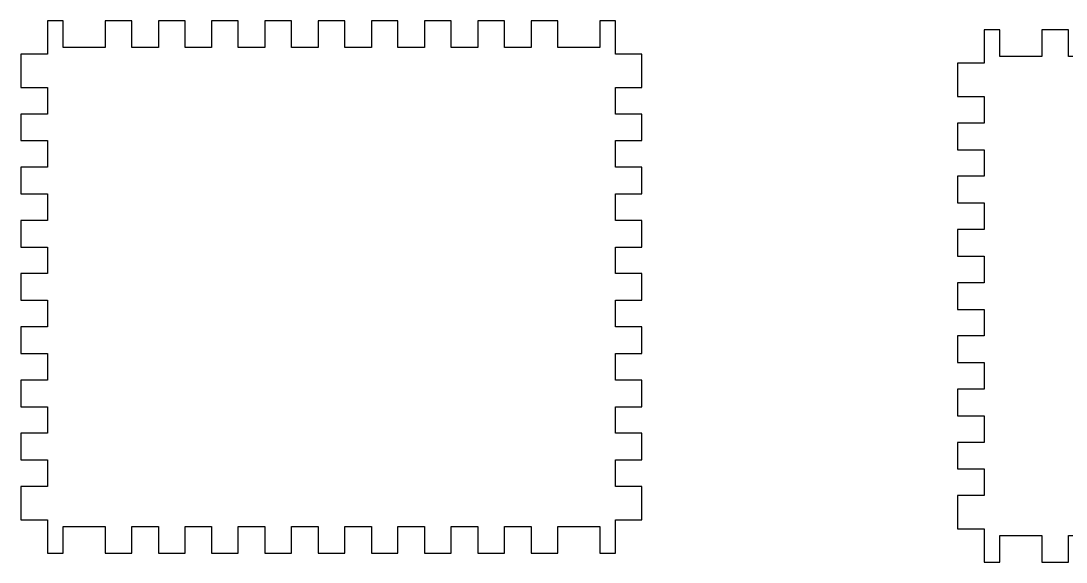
# Model space of a CAD drawing. Header units: millimetres. Extents: x -142 to 108, y -103 to 100.
# Drawn here: x -134.9 to -17.1, y 38.9 to 99.9 of the extents above; entities that cross this region are included whole.
import ezdxf

# ---------------------------------------------------------------- set-up
doc = ezdxf.new("R2010")
doc.units = ezdxf.units.MM
doc.header["$MEASUREMENT"] = 0
doc.layers.add('layer 1', color=7, linetype='Continuous')

msp = doc.modelspace()

# ---------------------------------------------------------------- linework, layer by layer
at = {"layer": 'layer 1', "lineweight": 25}
for points in [[(-131.8862, 99.9488), (-131.8862, 99.9488), (-130.1362, 99.9488), (-130.1362, 99.9488), (-130.1362, 99.9488), (-130.1362, 99.9488), (-130.1362, 96.9488), (-130.1362, 96.9488), (-130.1362, 96.9488), (-130.1362, 96.9488), (-125.3862, 96.9488), (-125.3862, 96.9488), (-125.3862, 96.9488), (-125.3862, 96.9488), (-125.3862, 99.9488), (-125.3862, 99.9488), (-125.3862, 99.9488), (-125.3862, 99.9488), (-122.3862, 99.9488), (-122.3862, 99.9488), (-122.3862, 99.9488), (-122.3862, 99.9488), (-122.3862, 96.9488), (-122.3862, 96.9488), (-122.3862, 96.9488), (-122.3862, 96.9488), (-119.3862, 96.9488), (-119.3862, 96.9488), (-119.3862, 96.9488), (-119.3862, 96.9488), (-119.3862, 99.9488), (-119.3862, 99.9488), (-119.3862, 99.9488), (-119.3862, 99.9488), (-116.3862, 99.9488), (-116.3862, 99.9488), (-116.3862, 99.9488), (-116.3862, 99.9488), (-116.3862, 96.9488), (-116.3862, 96.9488), (-116.3862, 96.9488), (-116.3862, 96.9488), (-113.3862, 96.9488), (-113.3862, 96.9488), (-113.3862, 96.9488), (-113.3862, 96.9488), (-113.3862, 99.9488), (-113.3862, 99.9488), (-113.3862, 99.9488), (-113.3862, 99.9488), (-110.3862, 99.9488), (-110.3862, 99.9488), (-110.3862, 99.9488), (-110.3862, 99.9488), (-110.3862, 96.9488), (-110.3862, 96.9488), (-110.3862, 96.9488), (-110.3862, 96.9488), (-107.3862, 96.9488), (-107.3862, 96.9488), (-107.3862, 96.9488), (-107.3862, 96.9488), (-107.3862, 99.9488), (-107.3862, 99.9488), (-107.3862, 99.9488), (-107.3862, 99.9488), (-104.3862, 99.9488), (-104.3862, 99.9488), (-104.3862, 99.9488), (-104.3862, 99.9488), (-104.3862, 96.9488), (-104.3862, 96.9488), (-104.3862, 96.9488), (-104.3862, 96.9488), (-101.3862, 96.9488), (-101.3862, 96.9488), (-101.3862, 96.9488), (-101.3862, 96.9488), (-101.3862, 99.9488), (-101.3862, 99.9488), (-101.3862, 99.9488), (-101.3862, 99.9488), (-98.3862, 99.9488), (-98.3862, 99.9488), (-98.3862, 99.9488), (-98.3862, 99.9488), (-98.3862, 96.9488), (-98.3862, 96.9488), (-98.3862, 96.9488), (-98.3862, 96.9488), (-95.3862, 96.9488), (-95.3862, 96.9488), (-95.3862, 96.9488), (-95.3862, 96.9488), (-95.3862, 99.9488), (-95.3862, 99.9488), (-95.3862, 99.9488), (-95.3862, 99.9488), (-92.3862, 99.9488), (-92.3862, 99.9488), (-92.3862, 99.9488), (-92.3862, 99.9488), (-92.3862, 96.9488), (-92.3862, 96.9488), (-92.3862, 96.9488), (-92.3862, 96.9488), (-89.3862, 96.9488), (-89.3862, 96.9488), (-89.3862, 96.9488), (-89.3862, 96.9488), (-89.3862, 99.9488), (-89.3862, 99.9488), (-89.3862, 99.9488), (-89.3862, 99.9488), (-86.3862, 99.9488), (-86.3862, 99.9488), (-86.3862, 99.9488), (-86.3862, 99.9488), (-86.3862, 96.9488), (-86.3862, 96.9488), (-86.3862, 96.9488), (-86.3862, 96.9488), (-83.3862, 96.9488), (-83.3862, 96.9488), (-83.3862, 96.9488), (-83.3862, 96.9488), (-83.3862, 99.9488), (-83.3862, 99.9488), (-83.3862, 99.9488), (-83.3862, 99.9488), (-80.3862, 99.9488), (-80.3862, 99.9488), (-80.3862, 99.9488), (-80.3862, 99.9488), (-80.3862, 96.9488), (-80.3862, 96.9488), (-80.3862, 96.9488), (-80.3862, 96.9488), (-77.3862, 96.9488), (-77.3862, 96.9488), (-77.3862, 96.9488), (-77.3862, 96.9488), (-77.3862, 99.9488), (-77.3862, 99.9488), (-77.3862, 99.9488), (-77.3862, 99.9488), (-74.3862, 99.9488), (-74.3862, 99.9488), (-74.3862, 99.9488), (-74.3862, 99.9488), (-74.3862, 96.9488), (-74.3862, 96.9488), (-74.3862, 96.9488), (-74.3862, 96.9488), (-69.6362, 96.9488), (-69.6362, 96.9488), (-69.6362, 96.9488), (-69.6362, 96.9488), (-69.6362, 99.9488), (-69.6362, 99.9488), (-69.6362, 99.9488), (-69.6362, 99.9488), (-67.8862, 99.9488), (-67.8862, 99.9488), (-67.8862, 99.9488), (-67.8862, 99.9488), (-67.8862, 96.1988), (-67.8862, 96.1988), (-67.8862, 96.1988), (-67.8862, 96.1988), (-64.8862, 96.1988), (-64.8862, 96.1988), (-64.8862, 96.1988), (-64.8862, 96.1988), (-64.8862, 92.4488), (-64.8862, 92.4488), (-64.8862, 92.4488), (-64.8862, 92.4488), (-67.8862, 92.4488), (-67.8862, 92.4488), (-67.8862, 92.4488), (-67.8862, 92.4488), (-67.8862, 89.4488), (-67.8862, 89.4488), (-67.8862, 89.4488), (-67.8862, 89.4488), (-64.8862, 89.4488), (-64.8862, 89.4488), (-64.8862, 89.4488), (-64.8862, 89.4488), (-64.8862, 86.4488), (-64.8862, 86.4488), (-64.8862, 86.4488), (-64.8862, 86.4488), (-67.8862, 86.4488), (-67.8862, 86.4488), (-67.8862, 86.4488), (-67.8862, 86.4488), (-67.8862, 83.4488), (-67.8862, 83.4488), (-67.8862, 83.4488), (-67.8862, 83.4488), (-64.8862, 83.4488), (-64.8862, 83.4488), (-64.8862, 83.4488), (-64.8862, 83.4488), (-64.8862, 80.4488), (-64.8862, 80.4488), (-64.8862, 80.4488), (-64.8862, 80.4488), (-67.8862, 80.4488), (-67.8862, 80.4488), (-67.8862, 80.4488), (-67.8862, 80.4488), (-67.8862, 77.4488), (-67.8862, 77.4488), (-67.8862, 77.4488), (-67.8862, 77.4488), (-64.8862, 77.4488), (-64.8862, 77.4488), (-64.8862, 77.4488), (-64.8862, 77.4488), (-64.8862, 74.4488), (-64.8862, 74.4488), (-64.8862, 74.4488), (-64.8862, 74.4488), (-67.8862, 74.4488), (-67.8862, 74.4488), (-67.8862, 74.4488), (-67.8862, 74.4488), (-67.8862, 71.4488), (-67.8862, 71.4488), (-67.8862, 71.4488), (-67.8862, 71.4488), (-64.8862, 71.4488), (-64.8862, 71.4488), (-64.8862, 71.4488), (-64.8862, 71.4488), (-64.8862, 68.4488), (-64.8862, 68.4488), (-64.8862, 68.4488), (-64.8862, 68.4488), (-67.8862, 68.4488), (-67.8862, 68.4488), (-67.8862, 68.4488), (-67.8862, 68.4488), (-67.8862, 65.4488), (-67.8862, 65.4488), (-67.8862, 65.4488), (-67.8862, 65.4488), (-64.8862, 65.4488), (-64.8862, 65.4488), (-64.8862, 65.4488), (-64.8862, 65.4488), (-64.8862, 62.4488), (-64.8862, 62.4488), (-64.8862, 62.4488), (-64.8862, 62.4488), (-67.8862, 62.4488), (-67.8862, 62.4488), (-67.8862, 62.4488), (-67.8862, 62.4488), (-67.8862, 59.4488), (-67.8862, 59.4488), (-67.8862, 59.4488), (-67.8862, 59.4488), (-64.8862, 59.4488), (-64.8862, 59.4488), (-64.8862, 59.4488), (-64.8862, 59.4488), (-64.8862, 56.4488), (-64.8862, 56.4488), (-64.8862, 56.4488), (-64.8862, 56.4488), (-67.8862, 56.4488), (-67.8862, 56.4488), (-67.8862, 56.4488), (-67.8862, 56.4488), (-67.8862, 53.4488), (-67.8862, 53.4488), (-67.8862, 53.4488), (-67.8862, 53.4488), (-64.8862, 53.4488), (-64.8862, 53.4488), (-64.8862, 53.4488), (-64.8862, 53.4488), (-64.8862, 50.4488), (-64.8862, 50.4488), (-64.8862, 50.4488), (-64.8862, 50.4488), (-67.8862, 50.4488), (-67.8862, 50.4488), (-67.8862, 50.4488), (-67.8862, 50.4488), (-67.8862, 47.4488), (-67.8862, 47.4488), (-67.8862, 47.4488), (-67.8862, 47.4488), (-64.8862, 47.4488), (-64.8862, 47.4488), (-64.8862, 47.4488), (-64.8862, 47.4488), (-64.8862, 43.6988), (-64.8862, 43.6988), (-64.8862, 43.6988), (-64.8862, 43.6988), (-67.8862, 43.6988), (-67.8862, 43.6988), (-67.8862, 43.6988), (-67.8862, 43.6988), (-67.8862, 39.9488), (-67.8862, 39.9488), (-67.8862, 39.9488), (-67.8862, 39.9488), (-69.6362, 39.9488), (-69.6362, 39.9488), (-69.6362, 39.9488), (-69.6362, 39.9488), (-69.6362, 42.9488), (-69.6362, 42.9488), (-69.6362, 42.9488), (-69.6362, 42.9488), (-74.3862, 42.9488), (-74.3862, 42.9488), (-74.3862, 42.9488), (-74.3862, 42.9488), (-74.3862, 39.9488), (-74.3862, 39.9488), (-74.3862, 39.9488), (-74.3862, 39.9488), (-77.3862, 39.9488), (-77.3862, 39.9488), (-77.3862, 39.9488), (-77.3862, 39.9488), (-77.3862, 42.9488), (-77.3862, 42.9488), (-77.3862, 42.9488), (-77.3862, 42.9488), (-80.3862, 42.9488), (-80.3862, 42.9488), (-80.3862, 42.9488), (-80.3862, 42.9488), (-80.3862, 39.9488), (-80.3862, 39.9488), (-80.3862, 39.9488), (-80.3862, 39.9488), (-83.3862, 39.9488), (-83.3862, 39.9488), (-83.3862, 39.9488), (-83.3862, 39.9488), (-83.3862, 42.9488), (-83.3862, 42.9488), (-83.3862, 42.9488), (-83.3862, 42.9488), (-86.3862, 42.9488), (-86.3862, 42.9488), (-86.3862, 42.9488), (-86.3862, 42.9488), (-86.3862, 39.9488), (-86.3862, 39.9488), (-86.3862, 39.9488), (-86.3862, 39.9488), (-89.3862, 39.9488), (-89.3862, 39.9488), (-89.3862, 39.9488), (-89.3862, 39.9488), (-89.3862, 42.9488), (-89.3862, 42.9488), (-89.3862, 42.9488), (-89.3862, 42.9488), (-92.3862, 42.9488), (-92.3862, 42.9488), (-92.3862, 42.9488), (-92.3862, 42.9488), (-92.3862, 39.9488), (-92.3862, 39.9488), (-92.3862, 39.9488), (-92.3862, 39.9488), (-95.3862, 39.9488), (-95.3862, 39.9488), (-95.3862, 39.9488), (-95.3862, 39.9488), (-95.3862, 42.9488), (-95.3862, 42.9488), (-95.3862, 42.9488), (-95.3862, 42.9488), (-98.3862, 42.9488), (-98.3862, 42.9488), (-98.3862, 42.9488), (-98.3862, 42.9488), (-98.3862, 39.9488), (-98.3862, 39.9488), (-98.3862, 39.9488), (-98.3862, 39.9488), (-101.3862, 39.9488), (-101.3862, 39.9488), (-101.3862, 39.9488), (-101.3862, 39.9488), (-101.3862, 42.9488), (-101.3862, 42.9488), (-101.3862, 42.9488), (-101.3862, 42.9488), (-104.3862, 42.9488), (-104.3862, 42.9488), (-104.3862, 42.9488), (-104.3862, 42.9488), (-104.3862, 39.9488), (-104.3862, 39.9488), (-104.3862, 39.9488), (-104.3862, 39.9488), (-107.3862, 39.9488), (-107.3862, 39.9488), (-107.3862, 39.9488), (-107.3862, 39.9488), (-107.3862, 42.9488), (-107.3862, 42.9488), (-107.3862, 42.9488), (-107.3862, 42.9488), (-110.3862, 42.9488), (-110.3862, 42.9488), (-110.3862, 42.9488), (-110.3862, 42.9488), (-110.3862, 39.9488), (-110.3862, 39.9488), (-110.3862, 39.9488), (-110.3862, 39.9488), (-113.3862, 39.9488), (-113.3862, 39.9488), (-113.3862, 39.9488), (-113.3862, 39.9488), (-113.3862, 42.9488), (-113.3862, 42.9488), (-113.3862, 42.9488), (-113.3862, 42.9488), (-116.3862, 42.9488), (-116.3862, 42.9488), (-116.3862, 42.9488), (-116.3862, 42.9488), (-116.3862, 39.9488), (-116.3862, 39.9488), (-116.3862, 39.9488), (-116.3862, 39.9488), (-119.3862, 39.9488), (-119.3862, 39.9488), (-119.3862, 39.9488), (-119.3862, 39.9488), (-119.3862, 42.9488), (-119.3862, 42.9488), (-119.3862, 42.9488), (-119.3862, 42.9488), (-122.3862, 42.9488), (-122.3862, 42.9488), (-122.3862, 42.9488), (-122.3862, 42.9488), (-122.3862, 39.9488), (-122.3862, 39.9488), (-122.3862, 39.9488), (-122.3862, 39.9488), (-125.3862, 39.9488), (-125.3862, 39.9488), (-125.3862, 39.9488), (-125.3862, 39.9488), (-125.3862, 42.9488), (-125.3862, 42.9488), (-125.3862, 42.9488), (-125.3862, 42.9488), (-130.1362, 42.9488), (-130.1362, 42.9488), (-130.1362, 42.9488), (-130.1362, 42.9488), (-130.1362, 39.9488), (-130.1362, 39.9488), (-130.1362, 39.9488), (-130.1362, 39.9488), (-131.8862, 39.9488), (-131.8862, 39.9488), (-131.8862, 39.9488), (-131.8862, 39.9488), (-131.8862, 43.6988), (-131.8862, 43.6988), (-131.8862, 43.6988), (-131.8862, 43.6988), (-134.8862, 43.6988), (-134.8862, 43.6988), (-134.8862, 43.6988), (-134.8862, 43.6988), (-134.8862, 47.4488), (-134.8862, 47.4488), (-134.8862, 47.4488), (-134.8862, 47.4488), (-131.8862, 47.4488), (-131.8862, 47.4488), (-131.8862, 47.4488), (-131.8862, 47.4488), (-131.8862, 50.4488), (-131.8862, 50.4488), (-131.8862, 50.4488), (-131.8862, 50.4488), (-134.8862, 50.4488), (-134.8862, 50.4488), (-134.8862, 50.4488), (-134.8862, 50.4488), (-134.8862, 53.4488), (-134.8862, 53.4488), (-134.8862, 53.4488), (-134.8862, 53.4488), (-131.8862, 53.4488), (-131.8862, 53.4488), (-131.8862, 53.4488), (-131.8862, 53.4488), (-131.8862, 56.4488), (-131.8862, 56.4488), (-131.8862, 56.4488), (-131.8862, 56.4488), (-134.8862, 56.4488), (-134.8862, 56.4488), (-134.8862, 56.4488), (-134.8862, 56.4488), (-134.8862, 59.4488), (-134.8862, 59.4488), (-134.8862, 59.4488), (-134.8862, 59.4488), (-131.8862, 59.4488), (-131.8862, 59.4488), (-131.8862, 59.4488), (-131.8862, 59.4488), (-131.8862, 62.4488), (-131.8862, 62.4488), (-131.8862, 62.4488), (-131.8862, 62.4488), (-134.8862, 62.4488), (-134.8862, 62.4488), (-134.8862, 62.4488), (-134.8862, 62.4488), (-134.8862, 65.4488), (-134.8862, 65.4488), (-134.8862, 65.4488), (-134.8862, 65.4488), (-131.8862, 65.4488), (-131.8862, 65.4488), (-131.8862, 65.4488), (-131.8862, 65.4488), (-131.8862, 68.4488), (-131.8862, 68.4488), (-131.8862, 68.4488), (-131.8862, 68.4488), (-134.8862, 68.4488), (-134.8862, 68.4488), (-134.8862, 68.4488), (-134.8862, 68.4488), (-134.8862, 71.4488), (-134.8862, 71.4488), (-134.8862, 71.4488), (-134.8862, 71.4488), (-131.8862, 71.4488), (-131.8862, 71.4488), (-131.8862, 71.4488), (-131.8862, 71.4488), (-131.8862, 74.4488), (-131.8862, 74.4488), (-131.8862, 74.4488), (-131.8862, 74.4488), (-134.8862, 74.4488), (-134.8862, 74.4488), (-134.8862, 74.4488), (-134.8862, 74.4488), (-134.8862, 77.4488), (-134.8862, 77.4488), (-134.8862, 77.4488), (-134.8862, 77.4488), (-131.8862, 77.4488), (-131.8862, 77.4488), (-131.8862, 77.4488), (-131.8862, 77.4488), (-131.8862, 80.4488), (-131.8862, 80.4488), (-131.8862, 80.4488), (-131.8862, 80.4488), (-134.8862, 80.4488), (-134.8862, 80.4488), (-134.8862, 80.4488), (-134.8862, 80.4488), (-134.8862, 83.4488), (-134.8862, 83.4488), (-134.8862, 83.4488), (-134.8862, 83.4488), (-131.8862, 83.4488), (-131.8862, 83.4488), (-131.8862, 83.4488), (-131.8862, 83.4488), (-131.8862, 86.4488), (-131.8862, 86.4488), (-131.8862, 86.4488), (-131.8862, 86.4488), (-134.8862, 86.4488), (-134.8862, 86.4488), (-134.8862, 86.4488), (-134.8862, 86.4488), (-134.8862, 89.4488), (-134.8862, 89.4488), (-134.8862, 89.4488), (-134.8862, 89.4488), (-131.8862, 89.4488), (-131.8862, 89.4488), (-131.8862, 89.4488), (-131.8862, 89.4488), (-131.8862, 92.4488), (-131.8862, 92.4488), (-131.8862, 92.4488), (-131.8862, 92.4488), (-134.8862, 92.4488), (-134.8862, 92.4488), (-134.8862, 92.4488), (-134.8862, 92.4488), (-134.8862, 96.1988), (-134.8862, 96.1988), (-134.8862, 96.1988), (-134.8862, 96.1988), (-131.8862, 96.1988), (-131.8862, 96.1988), (-131.8862, 96.1988), (-131.8862, 96.1988), (-131.8862, 99.9488), (-131.8862, 99.9488)], [(-26.3117, 98.9249), (-26.3117, 98.9249), (-24.5617, 98.9249), (-24.5617, 98.9249), (-24.5617, 98.9249), (-24.5617, 98.9249), (-24.5617, 95.9249), (-24.5617, 95.9249), (-24.5617, 95.9249), (-24.5617, 95.9249), (-19.8117, 95.9249), (-19.8117, 95.9249), (-19.8117, 95.9249), (-19.8117, 95.9249), (-19.8117, 98.9249), (-19.8117, 98.9249), (-19.8117, 98.9249), (-19.8117, 98.9249), (-16.8117, 98.9249), (-16.8117, 98.9249), (-16.8117, 98.9249), (-16.8117, 98.9249), (-16.8117, 95.9249), (-16.8117, 95.9249), (-16.8117, 95.9249), (-16.8117, 95.9249), (-13.8117, 95.9249), (-13.8117, 95.9249), (-13.8117, 95.9249), (-13.8117, 95.9249), (-13.8117, 98.9249), (-13.8117, 98.9249), (-13.8117, 98.9249), (-13.8117, 98.9249), (-10.8117, 98.9249), (-10.8117, 98.9249), (-10.8117, 98.9249), (-10.8117, 98.9249), (-10.8117, 95.9249), (-10.8117, 95.9249), (-10.8117, 95.9249), (-10.8117, 95.9249), (-7.8117, 95.9249), (-7.8117, 95.9249), (-7.8117, 95.9249), (-7.8117, 95.9249), (-7.8117, 98.9249), (-7.8117, 98.9249), (-7.8117, 98.9249), (-7.8117, 98.9249), (-4.8117, 98.9249), (-4.8117, 98.9249), (-4.8117, 98.9249), (-4.8117, 98.9249), (-4.8117, 95.9249), (-4.8117, 95.9249), (-4.8117, 95.9249), (-4.8117, 95.9249), (-1.8117, 95.9249), (-1.8117, 95.9249), (-1.8117, 95.9249), (-1.8117, 95.9249), (-1.8117, 98.9249), (-1.8117, 98.9249), (-1.8117, 98.9249), (-1.8117, 98.9249), (1.1883, 98.9249), (1.1883, 98.9249), (1.1883, 98.9249), (1.1883, 98.9249), (1.1883, 95.9249), (1.1883, 95.9249), (1.1883, 95.9249), (1.1883, 95.9249), (4.1883, 95.9249), (4.1883, 95.9249), (4.1883, 95.9249), (4.1883, 95.9249), (4.1883, 98.9249), (4.1883, 98.9249), (4.1883, 98.9249), (4.1883, 98.9249), (7.1883, 98.9249), (7.1883, 98.9249), (7.1883, 98.9249), (7.1883, 98.9249), (7.1883, 95.9249), (7.1883, 95.9249), (7.1883, 95.9249), (7.1883, 95.9249), (10.1883, 95.9249), (10.1883, 95.9249), (10.1883, 95.9249), (10.1883, 95.9249), (10.1883, 98.9249), (10.1883, 98.9249), (10.1883, 98.9249), (10.1883, 98.9249), (13.1883, 98.9249), (13.1883, 98.9249), (13.1883, 98.9249), (13.1883, 98.9249), (13.1883, 95.9249), (13.1883, 95.9249), (13.1883, 95.9249), (13.1883, 95.9249), (16.1883, 95.9249), (16.1883, 95.9249), (16.1883, 95.9249), (16.1883, 95.9249), (16.1883, 98.9249), (16.1883, 98.9249), (16.1883, 98.9249), (16.1883, 98.9249), (19.1883, 98.9249), (19.1883, 98.9249), (19.1883, 98.9249), (19.1883, 98.9249), (19.1883, 95.9249), (19.1883, 95.9249), (19.1883, 95.9249), (19.1883, 95.9249), (22.1883, 95.9249), (22.1883, 95.9249), (22.1883, 95.9249), (22.1883, 95.9249), (22.1883, 98.9249), (22.1883, 98.9249), (22.1883, 98.9249), (22.1883, 98.9249), (25.1883, 98.9249), (25.1883, 98.9249), (25.1883, 98.9249), (25.1883, 98.9249), (25.1883, 95.9249), (25.1883, 95.9249), (25.1883, 95.9249), (25.1883, 95.9249), (28.1883, 95.9249), (28.1883, 95.9249), (28.1883, 95.9249), (28.1883, 95.9249), (28.1883, 98.9249), (28.1883, 98.9249), (28.1883, 98.9249), (28.1883, 98.9249), (31.1883, 98.9249), (31.1883, 98.9249), (31.1883, 98.9249), (31.1883, 98.9249), (31.1883, 95.9249), (31.1883, 95.9249), (31.1883, 95.9249), (31.1883, 95.9249), (35.9383, 95.9249), (35.9383, 95.9249), (35.9383, 95.9249), (35.9383, 95.9249), (35.9383, 98.9249), (35.9383, 98.9249), (35.9383, 98.9249), (35.9383, 98.9249), (37.6883, 98.9249), (37.6883, 98.9249), (37.6883, 98.9249), (37.6883, 98.9249), (37.6883, 95.1749), (37.6883, 95.1749), (37.6883, 95.1749), (37.6883, 95.1749), (40.6883, 95.1749), (40.6883, 95.1749), (40.6883, 95.1749), (40.6883, 95.1749), (40.6883, 91.4249), (40.6883, 91.4249), (40.6883, 91.4249), (40.6883, 91.4249), (37.6883, 91.4249), (37.6883, 91.4249), (37.6883, 91.4249), (37.6883, 91.4249), (37.6883, 88.4249), (37.6883, 88.4249), (37.6883, 88.4249), (37.6883, 88.4249), (40.6883, 88.4249), (40.6883, 88.4249), (40.6883, 88.4249), (40.6883, 88.4249), (40.6883, 85.4249), (40.6883, 85.4249), (40.6883, 85.4249), (40.6883, 85.4249), (37.6883, 85.4249), (37.6883, 85.4249), (37.6883, 85.4249), (37.6883, 85.4249), (37.6883, 82.4249), (37.6883, 82.4249), (37.6883, 82.4249), (37.6883, 82.4249), (40.6883, 82.4249), (40.6883, 82.4249), (40.6883, 82.4249), (40.6883, 82.4249), (40.6883, 79.4249), (40.6883, 79.4249), (40.6883, 79.4249), (40.6883, 79.4249), (37.6883, 79.4249), (37.6883, 79.4249), (37.6883, 79.4249), (37.6883, 79.4249), (37.6883, 76.4249), (37.6883, 76.4249), (37.6883, 76.4249), (37.6883, 76.4249), (40.6883, 76.4249), (40.6883, 76.4249), (40.6883, 76.4249), (40.6883, 76.4249), (40.6883, 73.4249), (40.6883, 73.4249), (40.6883, 73.4249), (40.6883, 73.4249), (37.6883, 73.4249), (37.6883, 73.4249), (37.6883, 73.4249), (37.6883, 73.4249), (37.6883, 70.4249), (37.6883, 70.4249), (37.6883, 70.4249), (37.6883, 70.4249), (40.6883, 70.4249), (40.6883, 70.4249), (40.6883, 70.4249), (40.6883, 70.4249), (40.6883, 67.4249), (40.6883, 67.4249), (40.6883, 67.4249), (40.6883, 67.4249), (37.6883, 67.4249), (37.6883, 67.4249), (37.6883, 67.4249), (37.6883, 67.4249), (37.6883, 64.4249), (37.6883, 64.4249), (37.6883, 64.4249), (37.6883, 64.4249), (40.6883, 64.4249), (40.6883, 64.4249), (40.6883, 64.4249), (40.6883, 64.4249), (40.6883, 61.4249), (40.6883, 61.4249), (40.6883, 61.4249), (40.6883, 61.4249), (37.6883, 61.4249), (37.6883, 61.4249), (37.6883, 61.4249), (37.6883, 61.4249), (37.6883, 58.4249), (37.6883, 58.4249), (37.6883, 58.4249), (37.6883, 58.4249), (40.6883, 58.4249), (40.6883, 58.4249), (40.6883, 58.4249), (40.6883, 58.4249), (40.6883, 55.4249), (40.6883, 55.4249), (40.6883, 55.4249), (40.6883, 55.4249), (37.6883, 55.4249), (37.6883, 55.4249), (37.6883, 55.4249), (37.6883, 55.4249), (37.6883, 52.4249), (37.6883, 52.4249), (37.6883, 52.4249), (37.6883, 52.4249), (40.6883, 52.4249), (40.6883, 52.4249), (40.6883, 52.4249), (40.6883, 52.4249), (40.6883, 49.4249), (40.6883, 49.4249), (40.6883, 49.4249), (40.6883, 49.4249), (37.6883, 49.4249), (37.6883, 49.4249), (37.6883, 49.4249), (37.6883, 49.4249), (37.6883, 46.4249), (37.6883, 46.4249), (37.6883, 46.4249), (37.6883, 46.4249), (40.6883, 46.4249), (40.6883, 46.4249), (40.6883, 46.4249), (40.6883, 46.4249), (40.6883, 42.6749), (40.6883, 42.6749), (40.6883, 42.6749), (40.6883, 42.6749), (37.6883, 42.6749), (37.6883, 42.6749), (37.6883, 42.6749), (37.6883, 42.6749), (37.6883, 38.9249), (37.6883, 38.9249), (37.6883, 38.9249), (37.6883, 38.9249), (35.9383, 38.9249), (35.9383, 38.9249), (35.9383, 38.9249), (35.9383, 38.9249), (35.9383, 41.9249), (35.9383, 41.9249), (35.9383, 41.9249), (35.9383, 41.9249), (31.1883, 41.9249), (31.1883, 41.9249), (31.1883, 41.9249), (31.1883, 41.9249), (31.1883, 38.9249), (31.1883, 38.9249), (31.1883, 38.9249), (31.1883, 38.9249), (28.1883, 38.9249), (28.1883, 38.9249), (28.1883, 38.9249), (28.1883, 38.9249), (28.1883, 41.9249), (28.1883, 41.9249), (28.1883, 41.9249), (28.1883, 41.9249), (25.1883, 41.9249), (25.1883, 41.9249), (25.1883, 41.9249), (25.1883, 41.9249), (25.1883, 38.9249), (25.1883, 38.9249), (25.1883, 38.9249), (25.1883, 38.9249), (22.1883, 38.9249), (22.1883, 38.9249), (22.1883, 38.9249), (22.1883, 38.9249), (22.1883, 41.9249), (22.1883, 41.9249), (22.1883, 41.9249), (22.1883, 41.9249), (19.1883, 41.9249), (19.1883, 41.9249), (19.1883, 41.9249), (19.1883, 41.9249), (19.1883, 38.9249), (19.1883, 38.9249), (19.1883, 38.9249), (19.1883, 38.9249), (16.1883, 38.9249), (16.1883, 38.9249), (16.1883, 38.9249), (16.1883, 38.9249), (16.1883, 41.9249), (16.1883, 41.9249), (16.1883, 41.9249), (16.1883, 41.9249), (13.1883, 41.9249), (13.1883, 41.9249), (13.1883, 41.9249), (13.1883, 41.9249), (13.1883, 38.9249), (13.1883, 38.9249), (13.1883, 38.9249), (13.1883, 38.9249), (10.1883, 38.9249), (10.1883, 38.9249), (10.1883, 38.9249), (10.1883, 38.9249), (10.1883, 41.9249), (10.1883, 41.9249), (10.1883, 41.9249), (10.1883, 41.9249), (7.1883, 41.9249), (7.1883, 41.9249), (7.1883, 41.9249), (7.1883, 41.9249), (7.1883, 38.9249), (7.1883, 38.9249), (7.1883, 38.9249), (7.1883, 38.9249), (4.1883, 38.9249), (4.1883, 38.9249), (4.1883, 38.9249), (4.1883, 38.9249), (4.1883, 41.9249), (4.1883, 41.9249), (4.1883, 41.9249), (4.1883, 41.9249), (1.1883, 41.9249), (1.1883, 41.9249), (1.1883, 41.9249), (1.1883, 41.9249), (1.1883, 38.9249), (1.1883, 38.9249), (1.1883, 38.9249), (1.1883, 38.9249), (-1.8117, 38.9249), (-1.8117, 38.9249), (-1.8117, 38.9249), (-1.8117, 38.9249), (-1.8117, 41.9249), (-1.8117, 41.9249), (-1.8117, 41.9249), (-1.8117, 41.9249), (-4.8117, 41.9249), (-4.8117, 41.9249), (-4.8117, 41.9249), (-4.8117, 41.9249), (-4.8117, 38.9249), (-4.8117, 38.9249), (-4.8117, 38.9249), (-4.8117, 38.9249), (-7.8117, 38.9249), (-7.8117, 38.9249), (-7.8117, 38.9249), (-7.8117, 38.9249), (-7.8117, 41.9249), (-7.8117, 41.9249), (-7.8117, 41.9249), (-7.8117, 41.9249), (-10.8117, 41.9249), (-10.8117, 41.9249), (-10.8117, 41.9249), (-10.8117, 41.9249), (-10.8117, 38.9249), (-10.8117, 38.9249), (-10.8117, 38.9249), (-10.8117, 38.9249), (-13.8117, 38.9249), (-13.8117, 38.9249), (-13.8117, 38.9249), (-13.8117, 38.9249), (-13.8117, 41.9249), (-13.8117, 41.9249), (-13.8117, 41.9249), (-13.8117, 41.9249), (-16.8117, 41.9249), (-16.8117, 41.9249), (-16.8117, 41.9249), (-16.8117, 41.9249), (-16.8117, 38.9249), (-16.8117, 38.9249), (-16.8117, 38.9249), (-16.8117, 38.9249), (-19.8117, 38.9249), (-19.8117, 38.9249), (-19.8117, 38.9249), (-19.8117, 38.9249), (-19.8117, 41.9249), (-19.8117, 41.9249), (-19.8117, 41.9249), (-19.8117, 41.9249), (-24.5617, 41.9249), (-24.5617, 41.9249), (-24.5617, 41.9249), (-24.5617, 41.9249), (-24.5617, 38.9249), (-24.5617, 38.9249), (-24.5617, 38.9249), (-24.5617, 38.9249), (-26.3117, 38.9249), (-26.3117, 38.9249), (-26.3117, 38.9249), (-26.3117, 38.9249), (-26.3117, 42.6749), (-26.3117, 42.6749), (-26.3117, 42.6749), (-26.3117, 42.6749), (-29.3117, 42.6749), (-29.3117, 42.6749), (-29.3117, 42.6749), (-29.3117, 42.6749), (-29.3117, 46.4249), (-29.3117, 46.4249), (-29.3117, 46.4249), (-29.3117, 46.4249), (-26.3117, 46.4249), (-26.3117, 46.4249), (-26.3117, 46.4249), (-26.3117, 46.4249), (-26.3117, 49.4249), (-26.3117, 49.4249), (-26.3117, 49.4249), (-26.3117, 49.4249), (-29.3117, 49.4249), (-29.3117, 49.4249), (-29.3117, 49.4249), (-29.3117, 49.4249), (-29.3117, 52.4249), (-29.3117, 52.4249), (-29.3117, 52.4249), (-29.3117, 52.4249), (-26.3117, 52.4249), (-26.3117, 52.4249), (-26.3117, 52.4249), (-26.3117, 52.4249), (-26.3117, 55.4249), (-26.3117, 55.4249), (-26.3117, 55.4249), (-26.3117, 55.4249), (-29.3117, 55.4249), (-29.3117, 55.4249), (-29.3117, 55.4249), (-29.3117, 55.4249), (-29.3117, 58.4249), (-29.3117, 58.4249), (-29.3117, 58.4249), (-29.3117, 58.4249), (-26.3117, 58.4249), (-26.3117, 58.4249), (-26.3117, 58.4249), (-26.3117, 58.4249), (-26.3117, 61.4249), (-26.3117, 61.4249), (-26.3117, 61.4249), (-26.3117, 61.4249), (-29.3117, 61.4249), (-29.3117, 61.4249), (-29.3117, 61.4249), (-29.3117, 61.4249), (-29.3117, 64.4249), (-29.3117, 64.4249), (-29.3117, 64.4249), (-29.3117, 64.4249), (-26.3117, 64.4249), (-26.3117, 64.4249), (-26.3117, 64.4249), (-26.3117, 64.4249), (-26.3117, 67.4249), (-26.3117, 67.4249), (-26.3117, 67.4249), (-26.3117, 67.4249), (-29.3117, 67.4249), (-29.3117, 67.4249), (-29.3117, 67.4249), (-29.3117, 67.4249), (-29.3117, 70.4249), (-29.3117, 70.4249), (-29.3117, 70.4249), (-29.3117, 70.4249), (-26.3117, 70.4249), (-26.3117, 70.4249), (-26.3117, 70.4249), (-26.3117, 70.4249), (-26.3117, 73.4249), (-26.3117, 73.4249), (-26.3117, 73.4249), (-26.3117, 73.4249), (-29.3117, 73.4249), (-29.3117, 73.4249), (-29.3117, 73.4249), (-29.3117, 73.4249), (-29.3117, 76.4249), (-29.3117, 76.4249), (-29.3117, 76.4249), (-29.3117, 76.4249), (-26.3117, 76.4249), (-26.3117, 76.4249), (-26.3117, 76.4249), (-26.3117, 76.4249), (-26.3117, 79.4249), (-26.3117, 79.4249), (-26.3117, 79.4249), (-26.3117, 79.4249), (-29.3117, 79.4249), (-29.3117, 79.4249), (-29.3117, 79.4249), (-29.3117, 79.4249), (-29.3117, 82.4249), (-29.3117, 82.4249), (-29.3117, 82.4249), (-29.3117, 82.4249), (-26.3117, 82.4249), (-26.3117, 82.4249), (-26.3117, 82.4249), (-26.3117, 82.4249), (-26.3117, 85.4249), (-26.3117, 85.4249), (-26.3117, 85.4249), (-26.3117, 85.4249), (-29.3117, 85.4249), (-29.3117, 85.4249), (-29.3117, 85.4249), (-29.3117, 85.4249), (-29.3117, 88.4249), (-29.3117, 88.4249), (-29.3117, 88.4249), (-29.3117, 88.4249), (-26.3117, 88.4249), (-26.3117, 88.4249), (-26.3117, 88.4249), (-26.3117, 88.4249), (-26.3117, 91.4249), (-26.3117, 91.4249), (-26.3117, 91.4249), (-26.3117, 91.4249), (-29.3117, 91.4249), (-29.3117, 91.4249), (-29.3117, 91.4249), (-29.3117, 91.4249), (-29.3117, 95.1749), (-29.3117, 95.1749), (-29.3117, 95.1749), (-29.3117, 95.1749), (-26.3117, 95.1749), (-26.3117, 95.1749), (-26.3117, 95.1749), (-26.3117, 95.1749), (-26.3117, 98.9249), (-26.3117, 98.9249)]]:
    msp.add_open_spline(points, degree=3, knots=[0, 0, 0, 0, 0.00641026, 0.00641026, 0.00641026, 0.00641026, 0.01282051, 0.01282051, 0.01282051, 0.01282051, 0.01923077, 0.01923077, 0.01923077, 0.01923077, 0.02564103, 0.02564103, 0.02564103, 0.02564103, 0.03205128, 0.03205128, 0.03205128, 0.03205128, 0.03846154, 0.03846154, 0.03846154, 0.03846154, 0.04487179, 0.04487179, 0.04487179, 0.04487179, 0.05128205, 0.05128205, 0.05128205, 0.05128205, 0.05769231, 0.05769231, 0.05769231, 0.05769231, 0.06410256, 0.06410256, 0.06410256, 0.06410256, 0.07051282, 0.07051282, 0.07051282, 0.07051282, 0.07692308, 0.07692308, 0.07692308, 0.07692308, 0.08333333, 0.08333333, 0.08333333, 0.08333333, 0.08974359, 0.08974359, 0.08974359, 0.08974359, 0.09615385, 0.09615385, 0.09615385, 0.09615385, 0.1025641, 0.1025641, 0.1025641, 0.1025641, 0.10897436, 0.10897436, 0.10897436, 0.10897436, 0.11538462, 0.11538462, 0.11538462, 0.11538462, 0.12179487, 0.12179487, 0.12179487, 0.12179487, 0.12820513, 0.12820513, 0.12820513, 0.12820513, 0.13461538, 0.13461538, 0.13461538, 0.13461538, 0.14102564, 0.14102564, 0.14102564, 0.14102564, 0.1474359, 0.1474359, 0.1474359, 0.1474359, 0.15384615, 0.15384615, 0.15384615, 0.15384615, 0.16025641, 0.16025641, 0.16025641, 0.16025641, 0.16666667, 0.16666667, 0.16666667, 0.16666667, 0.17307692, 0.17307692, 0.17307692, 0.17307692, 0.17948718, 0.17948718, 0.17948718, 0.17948718, 0.18589744, 0.18589744, 0.18589744, 0.18589744, 0.19230769, 0.19230769, 0.19230769, 0.19230769, 0.19871795, 0.19871795, 0.19871795, 0.19871795, 0.20512821, 0.20512821, 0.20512821, 0.20512821, 0.21153846, 0.21153846, 0.21153846, 0.21153846, 0.21794872, 0.21794872, 0.21794872, 0.21794872, 0.22435897, 0.22435897, 0.22435897, 0.22435897, 0.23076923, 0.23076923, 0.23076923, 0.23076923, 0.23717949, 0.23717949, 0.23717949, 0.23717949, 0.24358974, 0.24358974, 0.24358974, 0.24358974, 0.25, 0.25, 0.25, 0.25, 0.25641026, 0.25641026, 0.25641026, 0.25641026, 0.26282051, 0.26282051, 0.26282051, 0.26282051, 0.26923077, 0.26923077, 0.26923077, 0.26923077, 0.27564103, 0.27564103, 0.27564103, 0.27564103, 0.28205128, 0.28205128, 0.28205128, 0.28205128, 0.28846154, 0.28846154, 0.28846154, 0.28846154, 0.29487179, 0.29487179, 0.29487179, 0.29487179, 0.30128205, 0.30128205, 0.30128205, 0.30128205, 0.30769231, 0.30769231, 0.30769231, 0.30769231, 0.31410256, 0.31410256, 0.31410256, 0.31410256, 0.32051282, 0.32051282, 0.32051282, 0.32051282, 0.32692308, 0.32692308, 0.32692308, 0.32692308, 0.33333333, 0.33333333, 0.33333333, 0.33333333, 0.33974359, 0.33974359, 0.33974359, 0.33974359, 0.34615385, 0.34615385, 0.34615385, 0.34615385, 0.3525641, 0.3525641, 0.3525641, 0.3525641, 0.35897436, 0.35897436, 0.35897436, 0.35897436, 0.36538462, 0.36538462, 0.36538462, 0.36538462, 0.37179487, 0.37179487, 0.37179487, 0.37179487, 0.37820513, 0.37820513, 0.37820513, 0.37820513, 0.38461538, 0.38461538, 0.38461538, 0.38461538, 0.39102564, 0.39102564, 0.39102564, 0.39102564, 0.3974359, 0.3974359, 0.3974359, 0.3974359, 0.40384615, 0.40384615, 0.40384615, 0.40384615, 0.41025641, 0.41025641, 0.41025641, 0.41025641, 0.41666667, 0.41666667, 0.41666667, 0.41666667, 0.42307692, 0.42307692, 0.42307692, 0.42307692, 0.42948718, 0.42948718, 0.42948718, 0.42948718, 0.43589744, 0.43589744, 0.43589744, 0.43589744, 0.44230769, 0.44230769, 0.44230769, 0.44230769, 0.44871795, 0.44871795, 0.44871795, 0.44871795, 0.45512821, 0.45512821, 0.45512821, 0.45512821, 0.46153846, 0.46153846, 0.46153846, 0.46153846, 0.46794872, 0.46794872, 0.46794872, 0.46794872, 0.47435897, 0.47435897, 0.47435897, 0.47435897, 0.48076923, 0.48076923, 0.48076923, 0.48076923, 0.48717949, 0.48717949, 0.48717949, 0.48717949, 0.49358974, 0.49358974, 0.49358974, 0.49358974, 0.5, 0.5, 0.5, 0.5, 0.50641026, 0.50641026, 0.50641026, 0.50641026, 0.51282051, 0.51282051, 0.51282051, 0.51282051, 0.51923077, 0.51923077, 0.51923077, 0.51923077, 0.52564103, 0.52564103, 0.52564103, 0.52564103, 0.53205128, 0.53205128, 0.53205128, 0.53205128, 0.53846154, 0.53846154, 0.53846154, 0.53846154, 0.54487179, 0.54487179, 0.54487179, 0.54487179, 0.55128205, 0.55128205, 0.55128205, 0.55128205, 0.55769231, 0.55769231, 0.55769231, 0.55769231, 0.56410256, 0.56410256, 0.56410256, 0.56410256, 0.57051282, 0.57051282, 0.57051282, 0.57051282, 0.57692308, 0.57692308, 0.57692308, 0.57692308, 0.58333333, 0.58333333, 0.58333333, 0.58333333, 0.58974359, 0.58974359, 0.58974359, 0.58974359, 0.59615385, 0.59615385, 0.59615385, 0.59615385, 0.6025641, 0.6025641, 0.6025641, 0.6025641, 0.60897436, 0.60897436, 0.60897436, 0.60897436, 0.61538462, 0.61538462, 0.61538462, 0.61538462, 0.62179487, 0.62179487, 0.62179487, 0.62179487, 0.62820513, 0.62820513, 0.62820513, 0.62820513, 0.63461538, 0.63461538, 0.63461538, 0.63461538, 0.64102564, 0.64102564, 0.64102564, 0.64102564, 0.6474359, 0.6474359, 0.6474359, 0.6474359, 0.65384615, 0.65384615, 0.65384615, 0.65384615, 0.66025641, 0.66025641, 0.66025641, 0.66025641, 0.66666667, 0.66666667, 0.66666667, 0.66666667, 0.67307692, 0.67307692, 0.67307692, 0.67307692, 0.67948718, 0.67948718, 0.67948718, 0.67948718, 0.68589744, 0.68589744, 0.68589744, 0.68589744, 0.69230769, 0.69230769, 0.69230769, 0.69230769, 0.69871795, 0.69871795, 0.69871795, 0.69871795, 0.70512821, 0.70512821, 0.70512821, 0.70512821, 0.71153846, 0.71153846, 0.71153846, 0.71153846, 0.71794872, 0.71794872, 0.71794872, 0.71794872, 0.72435897, 0.72435897, 0.72435897, 0.72435897, 0.73076923, 0.73076923, 0.73076923, 0.73076923, 0.73717949, 0.73717949, 0.73717949, 0.73717949, 0.74358974, 0.74358974, 0.74358974, 0.74358974, 0.75, 0.75, 0.75, 0.75, 0.75641026, 0.75641026, 0.75641026, 0.75641026, 0.76282051, 0.76282051, 0.76282051, 0.76282051, 0.76923077, 0.76923077, 0.76923077, 0.76923077, 0.77564103, 0.77564103, 0.77564103, 0.77564103, 0.78205128, 0.78205128, 0.78205128, 0.78205128, 0.78846154, 0.78846154, 0.78846154, 0.78846154, 0.79487179, 0.79487179, 0.79487179, 0.79487179, 0.80128205, 0.80128205, 0.80128205, 0.80128205, 0.80769231, 0.80769231, 0.80769231, 0.80769231, 0.81410256, 0.81410256, 0.81410256, 0.81410256, 0.82051282, 0.82051282, 0.82051282, 0.82051282, 0.82692308, 0.82692308, 0.82692308, 0.82692308, 0.83333333, 0.83333333, 0.83333333, 0.83333333, 0.83974359, 0.83974359, 0.83974359, 0.83974359, 0.84615385, 0.84615385, 0.84615385, 0.84615385, 0.8525641, 0.8525641, 0.8525641, 0.8525641, 0.85897436, 0.85897436, 0.85897436, 0.85897436, 0.86538462, 0.86538462, 0.86538462, 0.86538462, 0.87179487, 0.87179487, 0.87179487, 0.87179487, 0.87820513, 0.87820513, 0.87820513, 0.87820513, 0.88461538, 0.88461538, 0.88461538, 0.88461538, 0.89102564, 0.89102564, 0.89102564, 0.89102564, 0.8974359, 0.8974359, 0.8974359, 0.8974359, 0.90384615, 0.90384615, 0.90384615, 0.90384615, 0.91025641, 0.91025641, 0.91025641, 0.91025641, 0.91666667, 0.91666667, 0.91666667, 0.91666667, 0.92307692, 0.92307692, 0.92307692, 0.92307692, 0.92948718, 0.92948718, 0.92948718, 0.92948718, 0.93589744, 0.93589744, 0.93589744, 0.93589744, 0.94230769, 0.94230769, 0.94230769, 0.94230769, 0.94871795, 0.94871795, 0.94871795, 0.94871795, 0.95512821, 0.95512821, 0.95512821, 0.95512821, 0.96153846, 0.96153846, 0.96153846, 0.96153846, 0.96794872, 0.96794872, 0.96794872, 0.96794872, 0.97435897, 0.97435897, 0.97435897, 0.97435897, 0.98076923, 0.98076923, 0.98076923, 0.98076923, 0.98717949, 0.98717949, 0.98717949, 0.98717949, 0.99358974, 0.99358974, 0.99358974, 0.99358974, 1, 1, 1, 1], dxfattribs=at)

doc.saveas('drawing.dxf')
